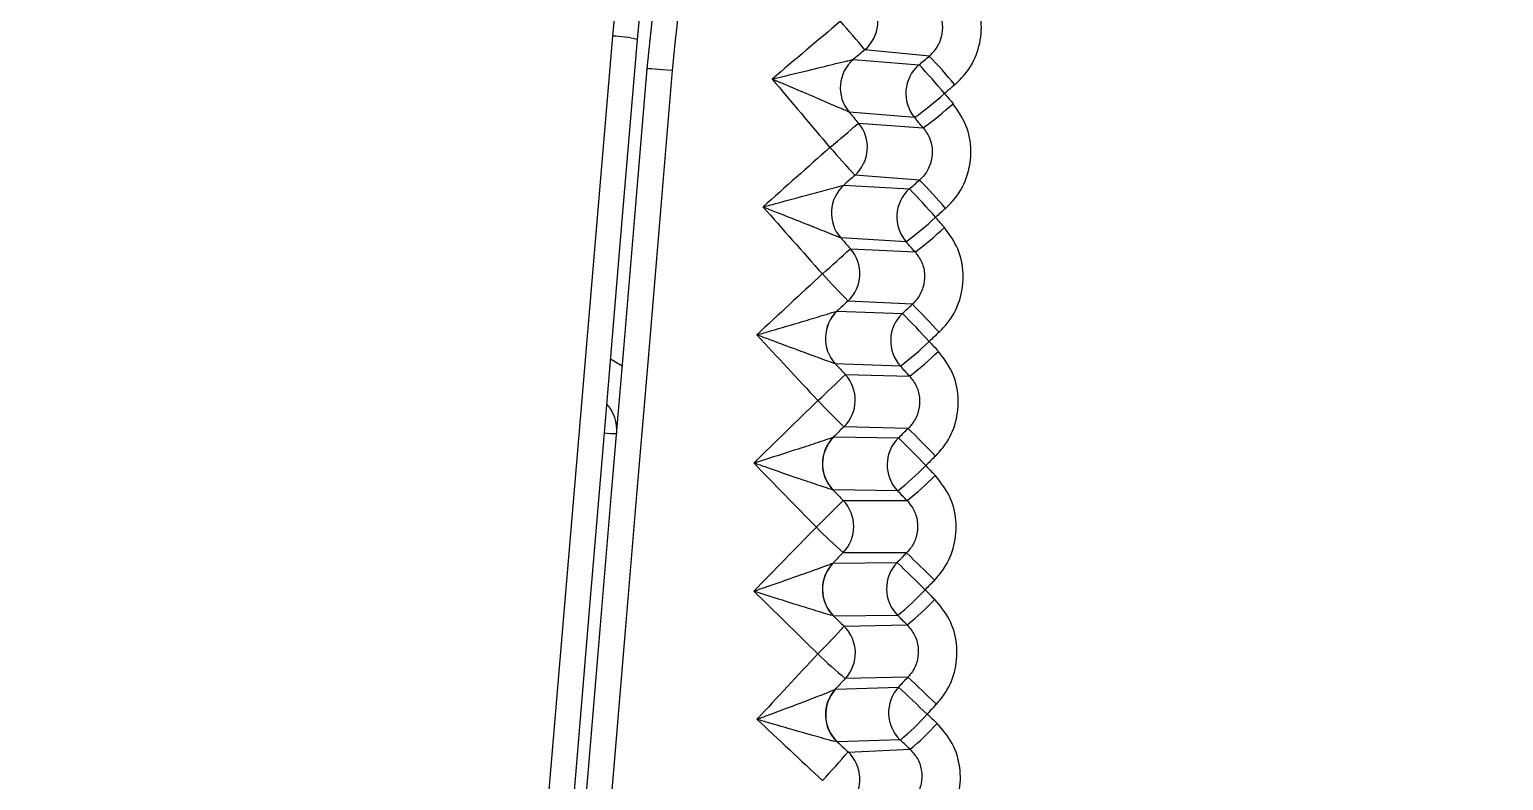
# Model space of a CAD drawing. Extents: x 14.8 to 109.8, y 1.6 to 86.6.
# Drawn here: x 76.716 to 77.893, y 34.477 to 35.076 of the extents above; entities that cross this region are included whole.
import ezdxf

# ---------------------------------------------------------------- set-up
doc = ezdxf.new("R2010")
doc.units = 0
doc.header["$MEASUREMENT"] = 0
doc.layers.add('OBJECT', color=7, linetype='CONTINUOUS')

msp = doc.modelspace()

# ---------------------------------------------------------------- linework, layer by layer
at = {"layer": 'OBJECT'}
for p, q in [((77.3738, 35.0525), (77.426, 35.0482)), ((77.4343, 35.0551), (77.3827, 35.0601)), ((77.4225, 35.006), (77.3702, 35.0104)), ((77.3778, 35.0015), (77.4294, 34.9978)), ((77.4264, 34.9561), (77.3747, 34.9599)), ((77.366, 34.9521), (77.3661, 34.9521)), ((77.3661, 34.9521), (77.4183, 34.949)), ((77.3635, 34.9099), (77.3635, 34.91)), ((77.4158, 34.9068), (77.3635, 34.9099)), ((77.3713, 34.9012), (77.4229, 34.8987)), ((77.4208, 34.857), (77.3692, 34.8595)), ((77.3607, 34.8515), (77.3608, 34.8515)), ((77.3608, 34.8515), (77.4129, 34.8496)), ((77.3592, 34.8093), (77.3591, 34.8093)), ((77.4113, 34.8074), (77.3592, 34.8093)), ((77.3672, 34.8008), (77.4186, 34.7994)), ((77.4173, 34.7577), (77.3661, 34.759)), ((77.3578, 34.7509), (77.358, 34.7509)), ((77.358, 34.7509), (77.4096, 34.7502)), ((77.3574, 34.7086), (77.3572, 34.7087)), ((77.409, 34.7079), (77.3574, 34.7086)), ((77.3655, 34.7003), (77.4165, 34.7001)), ((77.4161, 34.6584), (77.3654, 34.6585)), ((77.3573, 34.6501), (77.3575, 34.6502)), ((77.3575, 34.6502), (77.4086, 34.6506)), ((77.3579, 34.6079), (77.3577, 34.608)), ((77.409, 34.6084), (77.3579, 34.6079)), ((77.3663, 34.5997), (77.4166, 34.6008)), ((77.4172, 34.559), (77.3671, 34.558)), ((77.3592, 34.5494), (77.3595, 34.5495)), ((77.3595, 34.5495), (77.4098, 34.5511)), ((77.3609, 34.5073), (77.3606, 34.5073)), ((77.4111, 34.5089), (77.3609, 34.5073)), ((77.3694, 34.4993), (77.419, 34.5015))]:
    msp.add_line(p, q, dxfattribs=at)
at = {"layer": 'OBJECT', "flags": 128}
for points in [[(77.0798, 33.8595), (77.0925, 34.011), (77.1052, 34.1626), (77.1179, 34.3141), (77.1306, 34.4656), (77.1433, 34.617), (77.1561, 34.7684), (77.1688, 34.9198), (77.1815, 35.0711)], [(77.201, 35.0684), (77.1884, 34.9176), (77.1757, 34.7667), (77.163, 34.6158), (77.1504, 34.4649), (77.1377, 34.3139), (77.125, 34.1629), (77.1123, 34.0119), (77.0997, 33.8609)], [(77.426, 35.0482), (77.4271, 35.049), (77.4281, 35.0499), (77.4291, 35.0508), (77.4302, 35.0516), (77.4312, 35.0525), (77.4322, 35.0534), (77.4332, 35.0543), (77.4343, 35.0551)], [(77.1339, 34.1497), (77.1433, 34.2616), (77.1527, 34.3734), (77.1621, 34.4853), (77.1715, 34.5973), (77.1809, 34.7092), (77.1903, 34.8212), (77.1997, 34.9332), (77.2091, 35.0452)], [(77.229, 35.0435), (77.2196, 34.9317), (77.2103, 34.8198), (77.2009, 34.708), (77.1915, 34.5962), (77.1821, 34.4845), (77.1727, 34.3727), (77.1633, 34.261), (77.154, 34.1493)], [(77.229, 35.0435), (77.2251, 35.0438), (77.2214, 35.0441), (77.218, 35.0444), (77.2149, 35.0447), (77.2125, 35.0449), (77.2106, 35.045), (77.2095, 35.0451), (77.2091, 35.0452)], [(77.4546, 35.0322), (77.4536, 35.0314), (77.4525, 35.0305), (77.4515, 35.0296), (77.4505, 35.0287), (77.4494, 35.0279), (77.4484, 35.027), (77.4474, 35.0261), (77.4463, 35.0252)], [(77.4463, 35.0252), (77.4472, 35.0242), (77.4481, 35.0232), (77.449, 35.0221), (77.4498, 35.0211), (77.4507, 35.0201), (77.4516, 35.019), (77.4524, 35.018), (77.4533, 35.017)], [(77.4294, 34.9978), (77.4286, 34.9988), (77.4277, 34.9998), (77.4268, 35.0009), (77.426, 35.0019), (77.4251, 35.0029), (77.4242, 35.004), (77.4234, 35.005), (77.4225, 35.006)], [(77.4183, 34.949), (77.4193, 34.9499), (77.4204, 34.9507), (77.4214, 34.9516), (77.4224, 34.9525), (77.4234, 34.9534), (77.4244, 34.9543), (77.4254, 34.9552), (77.4264, 34.9561)], [(77.4472, 34.9335), (77.4462, 34.9326), (77.4452, 34.9317), (77.4442, 34.9308), (77.4432, 34.9299), (77.4422, 34.929), (77.4412, 34.9281), (77.4402, 34.9272), (77.4392, 34.9263)], [(77.4392, 34.9263), (77.44, 34.9253), (77.4409, 34.9243), (77.4418, 34.9233), (77.4427, 34.9223), (77.4436, 34.9212), (77.4445, 34.9202), (77.4454, 34.9192), (77.4463, 34.9182)], [(77.4229, 34.8987), (77.422, 34.8997), (77.4211, 34.9007), (77.4202, 34.9017), (77.4193, 34.9027), (77.4185, 34.9037), (77.4176, 34.9047), (77.4167, 34.9058), (77.4158, 34.9068)], [(77.4129, 34.8496), (77.4138, 34.8505), (77.4148, 34.8514), (77.4158, 34.8524), (77.4168, 34.8533), (77.4178, 34.8542), (77.4188, 34.8551), (77.4198, 34.856), (77.4208, 34.857)], [(77.4421, 34.8346), (77.4411, 34.8337), (77.4401, 34.8328), (77.4391, 34.8318), (77.4381, 34.8309), (77.4371, 34.83), (77.4362, 34.8291), (77.4352, 34.8281), (77.4342, 34.8272)], [(77.4342, 34.8272), (77.4351, 34.8262), (77.436, 34.8252), (77.4369, 34.8242), (77.4378, 34.8233), (77.4388, 34.8223), (77.4397, 34.8213), (77.4406, 34.8203), (77.4415, 34.8193)], [(77.1796, 34.8131), (77.181, 34.8124), (77.1892, 34.8076)], [(77.4186, 34.7994), (77.4177, 34.8004), (77.4168, 34.8014), (77.4158, 34.8024), (77.4149, 34.8034), (77.414, 34.8044), (77.4131, 34.8054), (77.4122, 34.8064), (77.4113, 34.8074)], [(77.4096, 34.7502), (77.4106, 34.7511), (77.4115, 34.752), (77.4125, 34.753), (77.4135, 34.7539), (77.4144, 34.7549), (77.4154, 34.7558), (77.4164, 34.7568), (77.4173, 34.7577)], [(77.4392, 34.7356), (77.4382, 34.7347), (77.4372, 34.7337), (77.4363, 34.7328), (77.4353, 34.7318), (77.4343, 34.7309), (77.4334, 34.7299), (77.4324, 34.729), (77.4314, 34.7281)], [(77.4314, 34.7281), (77.4324, 34.7271), (77.4333, 34.7261), (77.4342, 34.7251), (77.4352, 34.7242), (77.4361, 34.7232), (77.437, 34.7222), (77.438, 34.7213), (77.4389, 34.7203)], [(77.4165, 34.7001), (77.4156, 34.7011), (77.4146, 34.7021), (77.4137, 34.703), (77.4127, 34.704), (77.4118, 34.705), (77.4109, 34.706), (77.4099, 34.7069), (77.409, 34.7079)], [(77.4086, 34.6506), (77.4095, 34.6516), (77.4105, 34.6526), (77.4114, 34.6535), (77.4123, 34.6545), (77.4133, 34.6555), (77.4142, 34.6564), (77.4152, 34.6574), (77.4161, 34.6584)], [(77.4385, 34.6366), (77.4375, 34.6356), (77.4366, 34.6346), (77.4356, 34.6337), (77.4347, 34.6327), (77.4337, 34.6317), (77.4328, 34.6308), (77.4318, 34.6298), (77.4309, 34.6288)], [(77.4309, 34.6288), (77.4318, 34.6279), (77.4328, 34.6269), (77.4338, 34.626), (77.4347, 34.625), (77.4357, 34.6241), (77.4366, 34.6231), (77.4376, 34.6222), (77.4386, 34.6212)], [(77.4166, 34.6008), (77.4157, 34.6018), (77.4147, 34.6027), (77.4137, 34.6036), (77.4128, 34.6046), (77.4118, 34.6055), (77.4109, 34.6065), (77.4099, 34.6074), (77.409, 34.6084)], [(77.4098, 34.5511), (77.4107, 34.5521), (77.4116, 34.5531), (77.4125, 34.5541), (77.4135, 34.5551), (77.4144, 34.5561), (77.4153, 34.5571), (77.4162, 34.558), (77.4172, 34.559)], [(77.44, 34.5376), (77.439, 34.5366), (77.4381, 34.5356), (77.4372, 34.5346), (77.4363, 34.5336), (77.4353, 34.5326), (77.4344, 34.5316), (77.4335, 34.5306), (77.4325, 34.5296)], [(77.4325, 34.5296), (77.4335, 34.5287), (77.4345, 34.5278), (77.4355, 34.5269), (77.4365, 34.5259), (77.4375, 34.525), (77.4384, 34.5241), (77.4394, 34.5231), (77.4404, 34.5222)], [(77.419, 34.5015), (77.418, 34.5024), (77.417, 34.5033), (77.416, 34.5043), (77.4151, 34.5052), (77.4141, 34.5061), (77.4131, 34.507), (77.4121, 34.508), (77.4111, 34.5089)]]:
    msp.add_lwpolyline(points, dxfattribs=at)
at = {"layer": 'OBJECT'}
for centre, radius, start, end in [((76.9343, 35.0682), 1.378, 350.03, 254.0355), ((76.9343, 35.0682), 1.3741, 355.2018, 247.118), ((76.9343, 35.0682), 1.374, 283.2857, 247.118), ((76.9343, 35.0682), 1.3451, 291.7504, 58.6533), ((76.9343, 35.0682), 1.3126, 296.1985, 54.2052), ((77.363, 35.0829), 0.0302, 310.6954, 38.3745), ((74.0132, 32.2441), 4.3913, 39.8869, 40.2777), ((77.1789, 34.9826), 0.0885, 75.5474, 88.3523), ((77.3934, 35.0297), 0.0302, 130.7095, 219.6935), ((77.1608, 34.792), 0.3795, 39.2758, 43.8996), ((77.4457, 35.0253), 0.0302, 130.7101, 219.6937), ((77.1441, 34.7778), 0.3906, 39.302, 43.794), ((77.1895, 35.3196), 0.3907, 306.6102, 311.1011), ((77.2037, 35.3029), 0.3795, 306.504, 311.1268), ((74.5103, 38.357), 4.4138, 310.1267, 310.5154), ((77.3546, 34.9823), 0.0302, 312.0283, 39.7082), ((80.537, 37.7931), 4.2458, 221.4562, 221.8586), ((76.9343, 35.0682), 1.3741, 283.2857, 355.2018), ((77.3863, 34.9297), 0.0302, 132.1127, 220.9978), ((77.3863, 34.9297), 0.0302, 132.0443, 221.026), ((77.4385, 34.9266), 0.0302, 132.0443, 221.026), ((77.0586, 34.5975), 0.503, 40.8291, 44.3342), ((77.0804, 34.6168), 0.4846, 40.8022, 44.4404), ((77.2224, 35.1619), 0.3201, 307.1658, 312.6198), ((77.2346, 35.148), 0.3125, 307.0591, 312.6467), ((76.3569, 36.0099), 1.5027, 311.3092, 312.4561), ((77.3485, 34.8814), 0.0302, 313.3623, 41.0411), ((78.3658, 35.8172), 1.3821, 222.63, 223.8616), ((76.9446, 34.3813), 0.673, 42.3346, 44.9663), ((77.3815, 34.8297), 0.0302, 133.518, 222.3006), ((77.3815, 34.8296), 0.0302, 133.3774, 222.3597), ((77.4336, 34.8277), 0.0302, 133.3757, 222.3614), ((76.9097, 34.3489), 0.7098, 42.3634, 44.8587), ((77.245, 35.0222), 0.2716, 307.7368, 314.1319), ((77.2562, 35.0101), 0.266, 307.6293, 314.1593), ((76.7178, 35.4648), 0.9288, 312.4992, 314.3631), ((77.3449, 34.7804), 0.0302, 314.6957, 42.3748), ((77.1535, 34.7563), 0.0313, 355.2018, 42.3582), ((77.9291, 35.3398), 0.8089, 223.7974, 225.8942), ((77.1833, 34.8468), 0.0931, 264.659, 270.8199), ((77.3791, 34.7295), 0.0302, 134.925, 223.6032), ((77.3792, 34.7294), 0.0302, 134.7095, 223.6942), ((77.4308, 34.7287), 0.0302, 134.7095, 223.6942), ((76.5583, 33.8877), 1.2119, 43.9029, 45.3712), ((76.639, 33.9663), 1.11, 43.8749, 45.478), ((77.2625, 34.8933), 0.2363, 308.3234, 315.6368), ((77.273, 34.8824), 0.232, 308.2147, 315.664), ((76.8697, 35.1752), 0.6866, 313.6985, 316.2318), ((77.3437, 34.6794), 0.0302, 316.0286, 43.7083), ((77.7434, 35.0776), 0.5643, 224.9595, 227.9546), ((75.1781, 32.3427), 3.2204, 45.4213, 45.9764), ((77.3791, 34.6293), 0.0302, 136.333, 224.9038), ((77.3792, 34.6292), 0.0302, 136.0428, 225.0269), ((77.4303, 34.6297), 0.0302, 136.0434, 225.0271), ((74.4684, 31.6196), 4.2228, 45.448, 45.8713), ((77.2774, 34.7713), 0.2094, 308.9244, 317.1349), ((77.2874, 34.7614), 0.2061, 308.8173, 317.1605), ((76.955, 34.9692), 0.5528, 314.9042, 318.0656), ((77.345, 34.5784), 0.0302, 317.3618, 45.0421), ((77.6428, 34.887), 0.4292, 226.1166, 230.042), ((79.8333, 37.1018), 3.5076, 226.4624, 226.9742), ((77.3815, 34.5291), 0.0302, 137.7413, 226.205), ((77.3817, 34.5291), 0.0302, 137.3757, 226.3613), ((77.4319, 34.5307), 0.0302, 137.3771, 226.3598), ((79.3313, 36.5659), 2.7842, 226.3563, 227.0011), ((77.2913, 34.6541), 0.1883, 309.5424, 318.6257), ((77.3011, 34.6448), 0.1856, 309.4361, 318.65), ((77.0107, 34.8018), 0.4692, 316.118, 319.8615), ((77.3486, 34.4775), 0.0302, 318.6946, 46.3752)]:
    msp.add_arc(centre, radius, start, end, dxfattribs=at)
for centre, major_axis, ratio, start_param, end_param in [((79.4276, 34.8589), (18.6603, 15.6761), 0.061628, 1.62977, 1.632709), ((79.4469, 34.8361), (18.6579, 15.6461), 0.061627, 1.629878, 1.630358), ((79.4276, 34.8589), (-15.7859, 18.5675), 0.061628, 1.508883, 1.511823), ((79.4504, 34.8782), (-15.7885, 18.5376), 0.061627, 1.511235, 1.511715), ((79.4784, 34.8547), (17.8784, 15.7433), 0.063051, 1.634201, 1.637208), ((79.4982, 34.8323), (17.876, 15.7133), 0.063056, 1.634311, 1.634802), ((79.3732, 34.8635), (-16.6052, 18.6348), 0.060171, 1.513415, 1.516285), ((79.3956, 34.8833), (-16.6078, 18.6048), 0.060166, 1.515712, 1.51618), ((79.5257, 34.8507), (17.1304, 15.8076), 0.064441, 1.638596, 1.641669), ((79.5461, 34.8288), (17.128, 15.7776), 0.06445, 1.638709, 1.639211), ((79.3148, 34.8684), (-17.4655, 18.7054), 0.058683, 1.517979, 1.520778), ((79.3367, 34.8887), (-17.4681, 18.6755), 0.058672, 1.520219, 1.520676), ((79.57, 34.847), (16.4134, 15.8693), 0.065796, 1.642955, 1.646092), ((79.5908, 34.8256), (16.411, 15.8393), 0.065811, 1.643069, 1.643582), ((79.252, 34.8737), (-18.3707, 18.7799), 0.057162, 1.522571, 1.525298), ((79.2734, 34.8945), (-18.3734, 18.75), 0.057148, 1.524754, 1.525199), ((79.6114, 34.8435), (15.7247, 15.9286), 0.067115, 1.647273, 1.650473), ((79.6327, 34.8226), (15.7224, 15.8986), 0.067136, 1.647389, 1.647913), ((79.1844, 34.8794), (19.3258, -18.8586), 0.055611, 4.668782, 4.671435), ((79.2053, 34.9007), (19.3284, -18.8286), 0.055593, 4.670907, 4.67134), ((79.6501, 34.8403), (15.0621, 15.9857), 0.068398, 1.65155, 1.65481), ((79.6719, 34.8198), (15.0597, 15.9557), 0.068425, 1.651666, 1.652201), ((79.1115, 34.8855), (20.3359, -18.9419), 0.054031, 4.673424, 4.676002), ((79.1319, 34.9073), (20.3385, -18.9119), 0.054008, 4.67549, 4.67591)]:
    msp.add_ellipse(centre, major_axis=major_axis, ratio=ratio, start_param=start_param, end_param=end_param, dxfattribs=at)
for points, knots in [([(77.4405, 36.0667), (77.4143, 35.9842), (77.3621, 35.8192), (77.3024, 35.5647), (77.2557, 35.3062), (77.2379, 35.131), (77.229, 35.0435)], [0, 0, 0, 0, 0.248089, 0.496178, 0.748089, 1, 1, 1, 1]), ([(77.2091, 35.0452), (77.2172, 35.1257), (77.2333, 35.2868), (77.2747, 35.5271), (77.328, 35.7662), (77.375, 35.9232), (77.3985, 36.0016)], [0, 0, 0, 0, 0.2483408, 0.4966817, 0.7483404, 1, 1, 1, 1]), ([(77.1815, 35.0711), (77.1942, 35.1925), (77.2198, 35.4361), (77.2755, 35.674), (77.3035, 35.7934)], [0, 0, 0, 0, 0.498132, 1, 1, 1, 1]), ([(77.3224, 35.7865), (77.2947, 35.6687), (77.2393, 35.4322), (77.2138, 35.1899), (77.201, 35.0684)], [0, 0, 0, 0, 0.498132, 1, 1, 1, 1]), ([(77.0499, 33.5686), (76.9938, 33.564), (76.9373, 33.5625), (76.8233, 33.5659), (76.767, 33.5708), (76.5999, 33.5946), (76.491, 33.6227), (76.2782, 33.7039), (76.1782, 33.7557), (76.0379, 33.8492), (75.9927, 33.883), (75.9056, 33.9563), (75.8645, 33.9951), (75.7483, 34.1175), (75.6804, 34.2071), (75.6078, 34.3293), (75.5939, 34.3541), (75.5678, 34.4043), (75.5555, 34.4297), (75.5208, 34.5066), (75.5006, 34.559), (75.466, 34.666), (75.4516, 34.7206), (75.4346, 34.8041), (75.4297, 34.8322), (75.4216, 34.8883), (75.4183, 34.9164), (75.4108, 35.0008), (75.409, 35.0573), (75.4117, 35.1705), (75.4163, 35.2275), (75.424, 35.284)], [0, 0, 0, 0, 0.0625, 0.0625, 0.125, 0.125, 0.25, 0.25, 0.375, 0.375, 0.4375, 0.4375, 0.5, 0.5, 0.625, 0.625, 0.65625, 0.65625, 0.6875, 0.6875, 0.75, 0.75, 0.8125, 0.8125, 0.84375, 0.84375, 0.875, 0.875, 0.9375, 0.9375, 1, 1, 1, 1]), ([(77.4546, 35.0322), (77.4574, 35.0349), (77.4651, 35.0423), (77.4735, 35.0579), (77.4769, 35.078), (77.4737, 35.0985), (77.4662, 35.1099), (77.4625, 35.1156)], [0, 0, 0, 0, 0.12648, 0.344422, 0.562615, 0.781319, 1, 1, 1, 1]), ([(77.4343, 35.0551), (77.4357, 35.0565), (77.4395, 35.0601), (77.4438, 35.0679), (77.4455, 35.078), (77.4438, 35.0882), (77.4401, 35.0939), (77.4382, 35.0967)], [0, 0, 0, 0, 0.126751, 0.344586, 0.562327, 0.780817, 1, 1, 1, 1]), ([(77.3088, 35.0368), (77.3089, 35.0368), (77.3185, 35.0391), (77.3354, 35.0432), (77.3555, 35.0481), (77.3656, 35.0506), (77.3705, 35.0517), (77.3727, 35.0523), (77.3735, 35.0525), (77.3738, 35.0525)], [0, 0, 0, 0, 0.004077, 0.389337, 0.682233, 0.846569, 0.871122, 0.96403, 1, 1, 1, 1]), ([(77.3702, 35.0104), (77.37, 35.0105), (77.3693, 35.0108), (77.3671, 35.0118), (77.3626, 35.0137), (77.3529, 35.0179), (77.334, 35.026), (77.318, 35.0328), (77.3089, 35.0367), (77.3088, 35.0368)], [0, 0, 0, 0, 0.03597, 0.128876, 0.153429, 0.317765, 0.610661, 0.995922, 1, 1, 1, 1]), ([(77.4472, 34.9335), (77.45, 34.9363), (77.4575, 34.9438), (77.4656, 34.9596), (77.4685, 34.9798), (77.4648, 35.0002), (77.4571, 35.0114), (77.4533, 35.017)], [0, 0, 0, 0, 0.126926, 0.344893, 0.562974, 0.781498, 1, 1, 1, 1]), ([(77.4294, 34.9978), (77.4314, 34.995), (77.4353, 34.9894), (77.4371, 34.9792), (77.4356, 34.9691), (77.4316, 34.9612), (77.4278, 34.9575), (77.4264, 34.9561)], [0, 0, 0, 0, 0.218806, 0.437005, 0.654666, 0.872679, 1, 1, 1, 1]), ([(77.3015, 34.9347), (77.3016, 34.9347), (77.3054, 34.9357), (77.3178, 34.939), (77.3357, 34.9439), (77.3524, 34.9484), (77.3606, 34.9506), (77.3645, 34.9517), (77.3654, 34.9519), (77.366, 34.9521)], [0, 0, 0, 0, 0.004084, 0.154781, 0.505872, 0.741748, 0.879725, 0.922958, 1, 1, 1, 1]), ([(77.3635, 34.91), (77.3629, 34.9102), (77.362, 34.9105), (77.3582, 34.912), (77.3504, 34.9151), (77.3344, 34.9215), (77.3171, 34.9284), (77.3052, 34.9332), (77.3016, 34.9346), (77.3015, 34.9347)], [0, 0, 0, 0, 0.077033, 0.120271, 0.258241, 0.494113, 0.845211, 0.995915, 1, 1, 1, 1]), ([(77.4421, 34.8346), (77.4448, 34.8374), (77.4522, 34.8451), (77.4598, 34.8612), (77.4623, 34.8814), (77.4582, 34.9017), (77.4503, 34.9127), (77.4463, 34.9182)], [0, 0, 0, 0, 0.127347, 0.34535, 0.563325, 0.781671, 1, 1, 1, 1]), ([(77.4229, 34.8987), (77.4249, 34.8959), (77.4289, 34.8905), (77.431, 34.8803), (77.4297, 34.8702), (77.4258, 34.8622), (77.4221, 34.8584), (77.4208, 34.857)], [0, 0, 0, 0, 0.218422, 0.436339, 0.653933, 0.872139, 1, 1, 1, 1]), ([(77.2966, 34.8324), (77.2967, 34.8325), (77.3003, 34.8335), (77.3125, 34.8371), (77.3303, 34.8423), (77.347, 34.8473), (77.3551, 34.8498), (77.3591, 34.851), (77.3601, 34.8513), (77.3607, 34.8515)], [0, 0, 0, 0, 0.004089, 0.14887, 0.502189, 0.740034, 0.87894, 0.922231, 1, 1, 1, 1]), ([(77.3591, 34.8093), (77.3585, 34.8095), (77.3576, 34.8099), (77.3537, 34.8113), (77.3457, 34.8142), (77.3295, 34.8202), (77.3121, 34.8266), (77.3002, 34.8311), (77.2967, 34.8324), (77.2966, 34.8324)], [0, 0, 0, 0, 0.077754, 0.121049, 0.259949, 0.497791, 0.85112, 0.995909, 1, 1, 1, 1]), ([(77.4392, 34.7356), (77.4418, 34.7385), (77.449, 34.7464), (77.4563, 34.7626), (77.4583, 34.7829), (77.4537, 34.8031), (77.4456, 34.8139), (77.4415, 34.8193)], [0, 0, 0, 0, 0.127749, 0.345796, 0.563674, 0.781844, 1, 1, 1, 1]), ([(77.4186, 34.7994), (77.4206, 34.7968), (77.4247, 34.7914), (77.427, 34.7813), (77.426, 34.7712), (77.4223, 34.7631), (77.4187, 34.7591), (77.4173, 34.7577)], [0, 0, 0, 0, 0.218037, 0.435676, 0.653208, 0.871619, 1, 1, 1, 1]), ([(77.2941, 34.7301), (77.2942, 34.7301), (77.2977, 34.7312), (77.3097, 34.7351), (77.3273, 34.7407), (77.344, 34.7462), (77.3522, 34.7489), (77.3561, 34.7503), (77.3571, 34.7506), (77.3578, 34.7509)], [0, 0, 0, 0, 0.004097, 0.1432635, 0.4986647, 0.7383844, 0.8781879, 0.9215223, 1, 1, 1, 1]), ([(77.3572, 34.7087), (77.3566, 34.7088), (77.3556, 34.7091), (77.3517, 34.7104), (77.3435, 34.7131), (77.327, 34.7187), (77.3096, 34.7247), (77.2977, 34.7289), (77.2942, 34.7301), (77.2941, 34.7301)], [0, 0, 0, 0, 0.078452, 0.1218, 0.261592, 0.501307, 0.856723, 0.995905, 1, 1, 1, 1]), ([(77.4385, 34.6366), (77.4411, 34.6396), (77.4481, 34.6476), (77.455, 34.664), (77.4565, 34.6843), (77.4515, 34.7044), (77.4431, 34.715), (77.4389, 34.7203)], [0, 0, 0, 0, 0.128134, 0.346233, 0.564019, 0.782015, 1, 1, 1, 1]), ([(77.4165, 34.7001), (77.4186, 34.6975), (77.4228, 34.6922), (77.4253, 34.6822), (77.4245, 34.672), (77.421, 34.6639), (77.4175, 34.6599), (77.4161, 34.6584)], [0, 0, 0, 0, 0.217652, 0.435012, 0.652497, 0.871119, 1, 1, 1, 1]), ([(77.2942, 34.6277), (77.2943, 34.6278), (77.2975, 34.6289), (77.3094, 34.633), (77.3268, 34.6391), (77.3434, 34.645), (77.3516, 34.648), (77.3556, 34.6495), (77.3566, 34.6499), (77.3573, 34.6501)], [0, 0, 0, 0, 0.004103, 0.137975, 0.495315, 0.736807, 0.877462, 0.920836, 1, 1, 1, 1]), ([(77.3577, 34.608), (77.3571, 34.6081), (77.356, 34.6084), (77.352, 34.6096), (77.3438, 34.6121), (77.327, 34.6173), (77.3095, 34.6228), (77.2976, 34.6266), (77.2943, 34.6277), (77.2942, 34.6277)], [0, 0, 0, 0, 0.079127, 0.122519, 0.263158, 0.504642, 0.862008, 0.995898, 1, 1, 1, 1]), ([(77.44, 34.5376), (77.4425, 34.5406), (77.4494, 34.5488), (77.4559, 34.5654), (77.457, 34.5857), (77.4515, 34.6057), (77.4429, 34.6161), (77.4386, 34.6212)], [0, 0, 0, 0, 0.1285, 0.346665, 0.564365, 0.782188, 1, 1, 1, 1]), ([(77.4166, 34.6008), (77.4188, 34.5982), (77.4231, 34.593), (77.4258, 34.5831), (77.4253, 34.5729), (77.4219, 34.5646), (77.4184, 34.5606), (77.4172, 34.559)], [0, 0, 0, 0, 0.217257, 0.43434, 0.651785, 0.870629, 1, 1, 1, 1]), ([(77.2966, 34.5254), (77.2967, 34.5255), (77.2999, 34.5266), (77.3115, 34.531), (77.3287, 34.5374), (77.3453, 34.5438), (77.3535, 34.547), (77.3575, 34.5487), (77.3585, 34.5491), (77.3592, 34.5494)], [0, 0, 0, 0, 0.00411, 0.13303, 0.492155, 0.73531, 0.876775, 0.920183, 1, 1, 1, 1]), ([(77.3606, 34.5073), (77.3599, 34.5075), (77.3589, 34.5077), (77.3548, 34.5087), (77.3464, 34.511), (77.3294, 34.5158), (77.3118, 34.5209), (77.2999, 34.5244), (77.2967, 34.5254), (77.2966, 34.5254)], [0, 0, 0, 0, 0.0797738, 0.1232053, 0.2646479, 0.5077899, 0.86695, 0.9958894, 1, 1, 1, 1]), ([(77.4437, 34.4386), (77.4462, 34.4417), (77.4528, 34.4501), (77.459, 34.4668), (77.4596, 34.4871), (77.4537, 34.5069), (77.4448, 34.5171), (77.4404, 34.5222)], [0, 0, 0, 0, 0.128855, 0.347093, 0.564711, 0.782358, 1, 1, 1, 1]), ([(77.419, 34.5015), (77.4212, 34.4989), (77.4256, 34.4939), (77.4286, 34.484), (77.4282, 34.4738), (77.425, 34.4655), (77.4217, 34.4613), (77.4204, 34.4597)], [0, 0, 0, 0, 0.216854, 0.433659, 0.651076, 0.870159, 1, 1, 1, 1])]:
    msp.add_open_spline(points, degree=3, knots=knots, dxfattribs=at)

doc.saveas('drawing.dxf')
